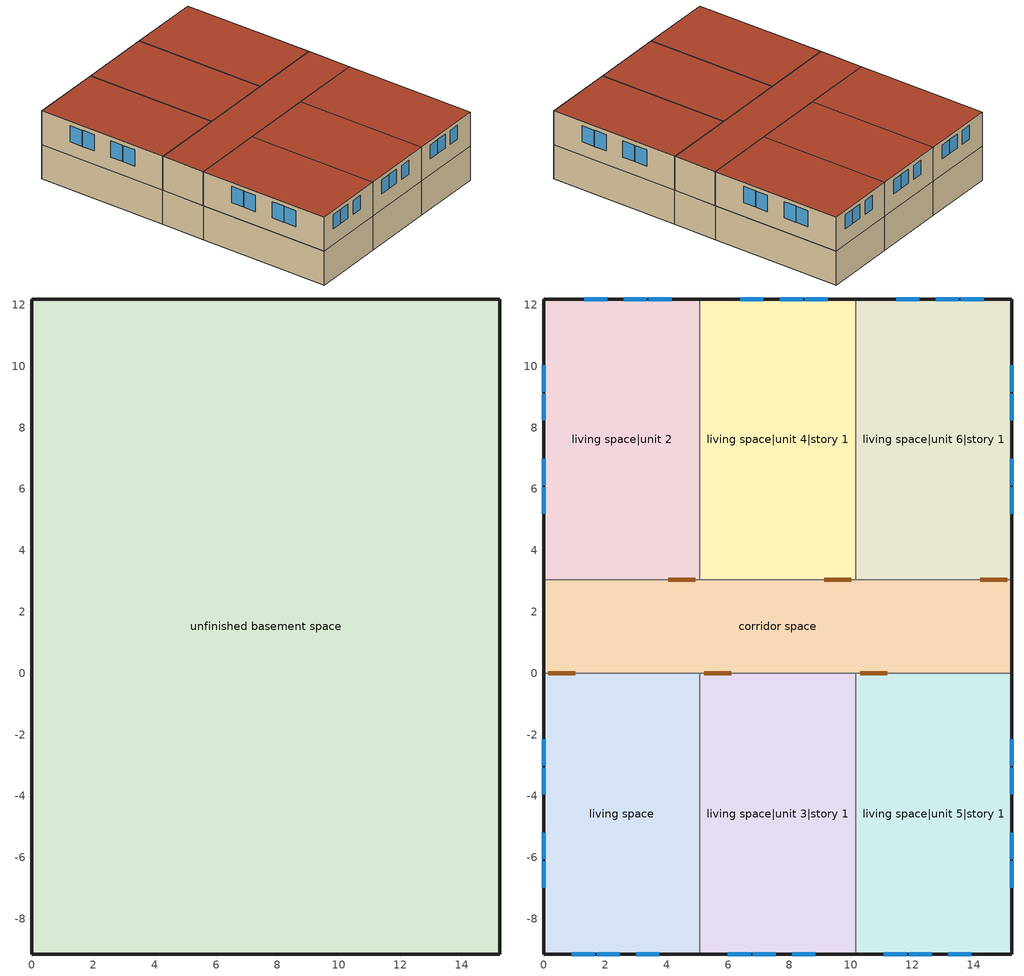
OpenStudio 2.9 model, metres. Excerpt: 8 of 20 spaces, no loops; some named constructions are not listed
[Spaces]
unfinished basement space
 floor foundation (FloorFndGrndUnfinB): 0,0 0,3.05 15.24,3.05 15.24,0 z-2.44
 floor foundation (FloorFndGrndUnfinB 1): 0,-9.14 0,0 5.08,0 5.08,-9.14 z-2.44
 floor foundation (FloorFndGrndUnfinB 2): 0,3.05 0,12.19 5.08,12.19 5.08,3.05 z-2.44
 floor foundation (FloorFndGrndUnfinB 5): 5.08,-9.14 5.08,0 10.16,0 10.16,-9.14 z-2.44
 floor foundation (FloorFndGrndUnfinB 3): 5.08,3.05 5.08,12.19 10.16,12.19 10.16,3.05 z-2.44
 floor foundation (FloorFndGrndUnfinB 4): 10.16,-9.14 10.16,0 15.24,0 15.24,-9.14 z-2.44
 floor foundation (FloorFndGrndUnfinB 6): 10.16,3.05 10.16,12.19 15.24,12.19 15.24,3.05 z-2.44
 wall foundation (WallFndGrndUnfinB): 0,3.05 0,0 / 15.24,0 15.24,3.05 z-2.44:0
 wall foundation (WallFndGrndUnfinB 1): 0,0 0,-9.14 5.08,-9.14 z-2.44:0
 wall foundation (WallFndGrndUnfinB 2): 5.08,12.19 0,12.19 0,3.05 z-2.44:0
 wall foundation (WallFndGrndUnfinB 5): 5.08,-9.14 10.16,-9.14 z-2.44:0
 wall foundation (WallFndGrndUnfinB 3): 10.16,12.19 5.08,12.19 z-2.44:0
 wall foundation (WallFndGrndUnfinB 4): 10.16,-9.14 15.24,-9.14 15.24,0 z-2.44:0
 wall foundation (WallFndGrndUnfinB 6): 15.24,3.05 15.24,12.19 10.16,12.19 z-2.44:0
 ceiling adiabatic (RoofUnfinUninsExt): 15.24,0 15.24,3.05 0,3.05 0,0 z0
living space
 floor to unfinished basement space (FloorUnfinBInsFin Reversed): 0,-9.14 0,0 5.08,0 5.08,-9.14 z0
 wall outside (WallExtInsFin): 0,0 0,-9.14 5.08,-9.14 z0:2.44
 wall adiabatic (WallIntFinUninsFin): 5.08,0 0,0 z0:2.44
 wall to living space|unit 3|story 1 (WallIntFinUninsFin Reversed): 5.08,-9.14 5.08,0 z0:2.44
 window (WindowConstruction): 0.92,-9.14 1.66,-9.14 / 1.72,-9.14 2.47,-9.14 / 3.01,-9.14 3.76,-9.14 z1.14:2.13; 0,-2.15 0,-3.02 / 0,-3.08 0,-3.95 / 0,-5.2 0,-6.07 / 0,-6.13 0,-6.99 z0.98:2.13
 roof outside (RoofFinInsExt): 5.08,-9.14 5.08,0 0,0 0,-9.14 z2.44
living space|unit 2
 floor to unfinished basement space (FloorUnfinBInsFin Reversed): 0,3.05 0,12.19 5.08,12.19 5.08,3.05 z0
 wall outside (WallExtInsFin): 5.08,12.19 0,12.19 0,3.05 z0:2.44
 wall to living space|unit 4|story 1 (WallIntFinUninsFin Reversed): 5.08,3.05 5.08,12.19 z0:2.44
 wall adiabatic (WallIntFinUninsFin): 0,3.05 5.08,3.05 z0:2.44
 window (WindowConstruction): 4.16,12.19 3.42,12.19 / 3.36,12.19 2.61,12.19 / 2.07,12.19 1.32,12.19 z1.14:2.13; 0,10.04 0,9.17 / 0,9.11 0,8.25 / 0,6.99 0,6.13 / 0,6.07 0,5.2 z0.98:2.13
 roof outside (RoofFinInsExt): 5.08,3.05 5.08,12.19 0,12.19 0,3.05 z2.44
living space|unit 3|story 1
 floor to unfinished basement space (FloorUnfinBInsFin Reversed): 5.08,-9.14 5.08,0 10.16,0 10.16,-9.14 z0
 wall outside (WallExtInsFin): 5.08,-9.14 10.16,-9.14 z0:2.44
 wall to living space|unit 5|story 1 (WallIntFinUninsFin Reversed): 10.16,-9.14 10.16,0 z0:2.44
 wall adiabatic (WallIntFinUninsFin): 10.16,0 5.08,0 z0:2.44
 window (WindowConstruction): 6,-9.14 6.74,-9.14 / 6.8,-9.14 7.55,-9.14 / 8.09,-9.14 8.84,-9.14 z1.14:2.13
 roof outside (RoofFinInsExt): 10.16,-9.14 10.16,0 5.08,0 5.08,-9.14 z2.44
living space|unit 4|story 1
 floor to unfinished basement space (FloorUnfinBInsFin Reversed): 5.08,3.05 5.08,12.19 10.16,12.19 10.16,3.05 z0
 wall outside (WallExtInsFin): 10.16,12.19 5.08,12.19 z0:2.44
 wall to living space|unit 6|story 1 (WallIntFinUninsFin): 10.16,3.05 10.16,12.19 z0:2.44
 wall adiabatic (WallIntFinUninsFin): 5.08,3.05 10.16,3.05 z0:2.44
 window (WindowConstruction): 9.24,12.19 8.5,12.19 / 8.44,12.19 7.69,12.19 / 7.15,12.19 6.4,12.19 z1.14:2.13
 roof outside (RoofFinInsExt): 10.16,3.05 10.16,12.19 5.08,12.19 5.08,3.05 z2.44
living space|unit 5|story 1
 floor to unfinished basement space (FloorUnfinBInsFin Reversed): 10.16,-9.14 10.16,0 15.24,0 15.24,-9.14 z0
 wall outside (WallExtInsFin): 10.16,-9.14 15.24,-9.14 15.24,0 z0:2.44
 wall adiabatic (WallIntFinUninsFin): 15.24,0 10.16,0 z0:2.44
 window (WindowConstruction): 11.08,-9.14 11.82,-9.14 / 11.88,-9.14 12.63,-9.14 / 13.17,-9.14 13.92,-9.14 z1.14:2.13; 15.24,-6.99 15.24,-6.13 / 15.24,-6.07 15.24,-5.2 / 15.24,-3.95 15.24,-3.08 / 15.24,-3.02 15.24,-2.15 z0.98:2.13
 roof outside (RoofFinInsExt): 15.24,-9.14 15.24,0 10.16,0 10.16,-9.14 z2.44
living space|unit 6|story 1
 floor to unfinished basement space (FloorUnfinBInsFin Reversed): 10.16,3.05 10.16,12.19 15.24,12.19 15.24,3.05 z0
 wall outside (WallExtInsFin): 15.24,3.05 15.24,12.19 10.16,12.19 z0:2.44
 wall adiabatic (WallIntFinUninsFin): 10.16,3.05 15.24,3.05 z0:2.44
 window (WindowConstruction): 14.32,12.19 13.58,12.19 / 13.52,12.19 12.77,12.19 / 12.23,12.19 11.48,12.19 z1.14:2.13; 15.24,5.2 15.24,6.07 / 15.24,6.13 15.24,6.99 / 15.24,8.25 15.24,9.11 / 15.24,9.17 15.24,10.04 z0.98:2.13
 roof outside (RoofFinInsExt): 15.24,3.05 15.24,12.19 10.16,12.19 10.16,3.05 z2.44
corridor space
 floor adiabatic (FloorUnfinUninsUnfin): 0,0 0,3.05 15.24,3.05 15.24,0 z0
 wall outside (WallExtUninsUnfin): 0,3.05 0,0 / 15.24,0 15.24,3.05 z0:2.44
 wall adiabatic (WallIntUnfinUninsUnfin): 0,0 5.08,0 10.16,0 15.24,0 / 15.24,3.05 10.16,3.05 5.08,3.05 0,3.05 z0:2.44
 door inside (UninsDoor): 0.15,0 1.02,0 / 4.93,3.05 4.06,3.05 / 5.23,0 6.1,0 / 10.01,3.05 9.14,3.05 / 10.31,0 11.18,0 / 15.09,3.05 14.22,3.05 z0:2.13
 roof outside (RoofUnfinUninsExt): 15.24,0 15.24,3.05 0,3.05 0,0 z2.44
[EnergyManagementSystem:Program]
res_infil_6_program: Set p_m = 0.14; Set p_s = 0.22; Set s_m = 270; Set s_s = 370; Set z_m = 9.99744; Set z_s = 2.4384; Set f_t = (((s_m/z_m)^p_m)*((z_s/s_s)^p_s)); Set Tdiff = res_af_6_tin_s-res_af_6_tt_s; Set dT = @Abs Tdiff; Set c = 0.0257; Set Cs = 0.0498; Set Cw = 0.1284; Set n = 0.67; Set sft = (f_t*0.86); Set temp1 = ((c*Cw)*((sft*res_af_vw_s)^(2*n)))^2; Set Qn = (((c*Cs*(dT^n))^2)+temp1)^0.5; Set Tdiff = res_af_6_tin_s-res_af_6_tt_s; Set dT = @Abs Tdiff; Set QWHV = res_infil_6_wh_sch_s*0.0165; Set Qrange = res_infil_6_range_sch_s*0.0472; Set Qdryer = 0.0; Set Qbath = res_infil_6_bath_sch_s*0.0354; Set QhpwhOut = 0; Set QhpwhIn = 0; Set QductsOut = 0; Set QductsIn = 0; Set QductsOut = QductsOut+res_ds_res_ac_unit_6_asys_lk_ret_fan_equiv; Set QductsIn = QductsIn+res_ds_res_ac_unit_6_asys_lk_sup_fan_equiv; Set QductsOut = QductsOut+res_ds_res_fur_gas_unit_6_asys_lk_ret_fan_equiv; Set QductsIn = QductsIn+res_ds_res_fur_gas_unit_6_asys_lk_sup_fan_equiv; Set Qout = QWHV+Qrange+Qbath+Qdryer+QhpwhOut+QductsOut; Set Qin = QhpwhIn+QductsIn; Set Qu = (@Abs (Qout-Qin)); Set Qb = (@Min Qout Qin); Set faneff_wh = 0.9438948864000002; Set res_infil_6_house_fan_act = (QWHV*300)/faneff_wh*1; Set faneff_sp = 0.4719474432000001; Set res_infil_6_range_fan_act = (Qrange*300)/faneff_sp; Set res_infil_6_bath_fan_act = (Qbath*300)/faneff_sp; Set Q_acctd_for_elsewhere = QhpwhOut+QhpwhIn+QductsOut+QductsIn; Set res_infil_6_flow_act = (((Qu^2)+(Qn^2))^0.5)-Q_acctd_for_elsewhere; Set res_infil_6_flow_act = (@Max res_infil_6_flow_act 0)
[AirLoopHVAC:ReturnPlenum]
Name | ThermalZone
res ac asys return plenum | res ds res ac asys ret air zone
res fur gas asys return plenum | res ds res fur gas asys ret air zone
res ac|unit 2 asys return plenum | res ds res ac_unit 2 asys ret air zone
res fur gas|unit 2 asys return plenum | res ds res fur gas_unit 2 asys ret air zone
res ac|unit 3 asys return plenum | res ds res ac_unit 3 asys ret air zone
res fur gas|unit 3 asys return plenum | res ds res fur gas_unit 3 asys ret air zone
res ac|unit 4 asys return plenum | res ds res ac_unit 4 asys ret air zone
res fur gas|unit 4 asys return plenum | res ds res fur gas_unit 4 asys ret air zone
res ac|unit 5 asys return plenum | res ds res ac_unit 5 asys ret air zone
res fur gas|unit 5 asys return plenum | res ds res fur gas_unit 5 asys ret air zone
res ac|unit 6 asys return plenum | res ds res ac_unit 6 asys ret air zone
res fur gas|unit 6 asys return plenum | res ds res fur gas_unit 6 asys ret air zone
[EnergyManagementSystem:Subroutine]
res_ds_res_ac_asys_lk_subrout: Set f_sup = 0.19990009990009988; Set f_ret = 0.10009990009990012; Set f_OA = 0.0; Set oafrate = f_OA * res_ds_res_ac_asys_AhVfr; Set suplkfrate = f_sup * res_ds_res_ac_asys_AhVfr; Set retlkfrate = f_ret * res_ds_res_ac_asys_AhVfr; Set res_ds_res_ac_asys_AhToLiv = (@Abs (suplkfrate-retlkfrate-oafrate)); Set res_ds_res_ac_asys_LivToAh = 0; Set res_ds_res_ac_asys_lk_sup_fan_equiv = 0; Set res_ds_res_ac_asys_lk_ret_fan_equiv = oafrate; If res_ds_res_ac_asys_AhMfr>0; Set h_SA=(@HFnTdbW res_ds_res_ac_asys_AhTt res_ds_res_ac_asys_AhWt); Set h_AHZ=(@HFnTdbW res_ds_res_ac_asys_AhT res_ds_res_ac_asys_AhW); Set h_RA=(@HFnTdbW res_ds_res_ac_asys_RaT res_ds_res_ac_asys_RaW); Set h_fg=(@HfgAirFnWTdb res_ds_res_ac_asys_AhWt res_ds_res_ac_asys_AhTt); Set SALkQtot=f_sup*res_ds_res_ac_asys_AhMfr*(h_RA-h_SA); Set temp1=h_fg*(res_ds_res_ac_asys_RaW-res_ds_res_ac_asys_AhWt); Set res_ds_res_ac_asys_SupLatLkToLv = f_sup*res_ds_res_ac_asys_AhMfr*temp1; Set res_ds_res_ac_asys_SupSLkToLv = SALkQtot-res_ds_res_ac_asys_SupLatLkToLv; Set eTm=(res_ds_res_ac_asys_FanRtf/(res_ds_res_ac_asys_AhMfr*1006.0))*41.89; Set eTm=0-eTm; Set temp4=res_ds_res_ac_asys_AhT; Set tsup=temp4+((res_ds_res_ac_asys_AhTt-res_ds_res_ac_asys_AhT)*(@Exp eTm)); Set temp5=tsup-res_ds_res_ac_asys_AhTt; Set res_ds_res_ac_asys_SupDCnToLv = res_ds_res_ac_asys_AhMfr*1006.0*temp5; Set res_ds_res_ac_asys_SupDCnToAh = 0-res_ds_res_ac_asys_SupDCnToLv; Set eTm=(res_ds_res_ac_asys_FanRtf/(res_ds_res_ac_asys_AhMfr*1006.0))*15.515; Set eTm=0-eTm; Set temp6=res_ds_res_ac_asys_AhT; Set tret=temp6+((res_ds_res_ac_asys_RaT-res_ds_res_ac_asys_AhT)*(@Exp eTm)); Set temp7=tret-res_ds_res_ac_asys_RaT; Set res_ds_res_ac_asys_RetDCnToPl=res_ds_res_ac_asys_AhMfr*1006.0*temp7; Set res_ds_res_ac_asys_RetDCnToAh=0-res_ds_res_ac_asys_RetDCnToPl; Set res_ds_res_ac_asys_RetLatLk=0; Set temp2=(res_ds_res_ac_asys_AhT-res_ds_res_ac_asys_RaT); Set res_ds_res_ac_asys_RetSLk=f_ret*res_ds_res_ac_asys_AhMfr*1006.0*temp2; Set QtLkToAHZn=f_sup*res_ds_res_ac_asys_AhMfr*(h_SA-h_AHZ); Set temp3=(res_ds_res_ac_asys_AhWt-res_ds_res_ac_asys_AhW); Set res_ds_res_ac_asys_SupLatLkToAh=f_sup*res_ds_res_ac_asys_AhMfr*h_fg; Set res_ds_res_ac_asys_SupLatLkToAh=res_ds_res_ac_asys_SupLatLkToAh*temp3; Set res_ds_res_ac_asys_SupSLkToAh=QtLkToAHZn-res_ds_res_ac_asys_SupLatLkToAh; Else; Set res_ds_res_ac_asys_SupLatLkToLv=0; Set res_ds_res_ac_asys_SupSLkToLv=0; Set res_ds_res_ac_asys_SupDCnToLv=0; Set res_ds_res_ac_asys_SupDCnToAh=0; Set res_ds_res_ac_asys_RetDCnToPl=0; Set res_ds_res_ac_asys_RetDCnToAh=0; Set res_ds_res_ac_asys_RetLatLk=0; Set res_ds_res_ac_asys_RetSLk=0; Set res_ds_res_ac_asys_SupLatLkToAh=0; Set res_ds_res_ac_asys_SupSLkToAh=0; EndIf
res_ds_res_fur_gas_asys_lk_subrout: Set f_sup = 0.19990009990009988; Set f_ret = 0.10009990009990012; Set f_OA = 0.0; Set oafrate = f_OA * res_ds_res_fur_gas_asys_AhVfr; Set suplkfrate = f_sup * res_ds_res_fur_gas_asys_AhVfr; Set retlkfrate = f_ret * res_ds_res_fur_gas_asys_AhVfr; Set res_ds_res_fur_gas_asys_AhToLiv = (@Abs (suplkfrate-retlkfrate-oafrate)); Set res_ds_res_fur_gas_asys_LivToAh = 0; Set res_ds_res_fur_gas_asys_lk_sup_fan_equiv = 0; Set res_ds_res_fur_gas_asys_lk_ret_fan_equiv = oafrate; If res_ds_res_fur_gas_asys_AhMfr>0; Set h_SA=(@HFnTdbW res_ds_res_fur_gas_asys_AhTt res_ds_res_fur_gas_asys_AhWt); Set h_AHZ=(@HFnTdbW res_ds_res_fur_gas_asys_AhT res_ds_res_fur_gas_asys_AhW); Set h_RA=(@HFnTdbW res_ds_res_fur_gas_asys_RaT res_ds_res_fur_gas_asys_RaW); Set h_fg=(@HfgAirFnWTdb res_ds_res_fur_gas_asys_AhWt res_ds_res_fur_gas_asys_AhTt); Set SALkQtot=f_sup*res_ds_res_fur_gas_asys_AhMfr*(h_RA-h_SA); Set temp1=h_fg*(res_ds_res_fur_gas_asys_RaW-res_ds_res_fur_gas_asys_AhWt); Set res_ds_res_fur_gas_asys_SupLatLkToLv = f_sup*res_ds_res_fur_gas_asys_AhMfr*temp1; Set res_ds_res_fur_gas_asys_SupSLkToLv = SALkQtot-res_ds_res_fur_gas_asys_SupLatLkToLv; Set eTm=(res_ds_res_fur_gas_asys_FanRtf/(res_ds_res_fur_gas_asys_AhMfr*1006.0))*41.89; Set eTm=0-eTm; Set temp4=res_ds_res_fur_gas_asys_AhT; Set tsup=temp4+((res_ds_res_fur_gas_asys_AhTt-res_ds_res_fur_gas_asys_AhT)*(@Exp eTm)); Set temp5=tsup-res_ds_res_fur_gas_asys_AhTt; Set res_ds_res_fur_gas_asys_SupDCnToLv = res_ds_res_fur_gas_asys_AhMfr*1006.0*temp5; Set res_ds_res_fur_gas_asys_SupDCnToAh = 0-res_ds_res_fur_gas_asys_SupDCnToLv; Set eTm=(res_ds_res_fur_gas_asys_FanRtf/(res_ds_res_fur_gas_asys_AhMfr*1006.0))*15.515; Set eTm=0-eTm; Set temp6=res_ds_res_fur_gas_asys_AhT; Set tret=temp6+((res_ds_res_fur_gas_asys_RaT-res_ds_res_fur_gas_asys_AhT)*(@Exp eTm)); Set temp7=tret-res_ds_res_fur_gas_asys_RaT; Set res_ds_res_fur_gas_asys_RetDCnToPl=res_ds_res_fur_gas_asys_AhMfr*1006.0*temp7; Set res_ds_res_fur_gas_asys_RetDCnToAh=0-res_ds_res_fur_gas_asys_RetDCnToPl; Set res_ds_res_fur_gas_asys_RetLatLk=0; Set temp2=(res_ds_res_fur_gas_asys_AhT-res_ds_res_fur_gas_asys_RaT); Set res_ds_res_fur_gas_asys_RetSLk=f_ret*res_ds_res_fur_gas_asys_AhMfr*1006.0*temp2; Set QtLkToAHZn=f_sup*res_ds_res_fur_gas_asys_AhMfr*(h_SA-h_AHZ); Set temp3=(res_ds_res_fur_gas_asys_AhWt-res_ds_res_fur_gas_asys_AhW); Set res_ds_res_fur_gas_asys_SupLatLkToAh=f_sup*res_ds_res_fur_gas_asys_AhMfr*h_fg; Set res_ds_res_fur_gas_asys_SupLatLkToAh=res_ds_res_fur_gas_asys_SupLatLkToAh*temp3; Set res_ds_res_fur_gas_asys_SupSLkToAh=QtLkToAHZn-res_ds_res_fur_gas_asys_SupLatLkToAh; Else; Set res_ds_res_fur_gas_asys_SupLatLkToLv=0; Set res_ds_res_fur_gas_asys_SupSLkToLv=0; Set res_ds_res_fur_gas_asys_SupDCnToLv=0; Set res_ds_res_fur_gas_asys_SupDCnToAh=0; Set res_ds_res_fur_gas_asys_RetDCnToPl=0; Set res_ds_res_fur_gas_asys_RetDCnToAh=0; Set res_ds_res_fur_gas_asys_RetLatLk=0; Set res_ds_res_fur_gas_asys_RetSLk=0; Set res_ds_res_fur_gas_asys_SupLatLkToAh=0; Set res_ds_res_fur_gas_asys_SupSLkToAh=0; EndIf
res_ds_res_ac_unit_2_asys_lk_subrout: Set f_sup = 0.19990009990009988; Set f_ret = 0.10009990009990012; Set f_OA = 0.0; Set oafrate = f_OA * res_ds_res_ac_unit_2_asys_AhVfr; Set suplkfrate = f_sup * res_ds_res_ac_unit_2_asys_AhVfr; Set retlkfrate = f_ret * res_ds_res_ac_unit_2_asys_AhVfr; Set res_ds_res_ac_unit_2_asys_AhToLiv = (@Abs (suplkfrate-retlkfrate-oafrate)); Set res_ds_res_ac_unit_2_asys_LivToAh = 0; Set res_ds_res_ac_unit_2_asys_lk_sup_fan_equiv = 0; Set res_ds_res_ac_unit_2_asys_lk_ret_fan_equiv = oafrate; If res_ds_res_ac_unit_2_asys_AhMfr>0; Set h_SA=(@HFnTdbW res_ds_res_ac_unit_2_asys_AhTt res_ds_res_ac_unit_2_asys_AhWt); Set h_AHZ=(@HFnTdbW res_ds_res_ac_unit_2_asys_AhT res_ds_res_ac_unit_2_asys_AhW); Set h_RA=(@HFnTdbW res_ds_res_ac_unit_2_asys_RaT res_ds_res_ac_unit_2_asys_RaW); Set h_fg=(@HfgAirFnWTdb res_ds_res_ac_unit_2_asys_AhWt res_ds_res_ac_unit_2_asys_AhTt); Set SALkQtot=f_sup*res_ds_res_ac_unit_2_asys_AhMfr*(h_RA-h_SA); Set temp1=h_fg*(res_ds_res_ac_unit_2_asys_RaW-res_ds_res_ac_unit_2_asys_AhWt); Set res_ds_res_ac_unit_2_asys_SupLatLkToLv = f_sup*res_ds_res_ac_unit_2_asys_AhMfr*temp1; Set res_ds_res_ac_unit_2_asys_SupSLkToLv = SALkQtot-res_ds_res_ac_unit_2_asys_SupLatLkToLv; Set eTm=(res_ds_res_ac_unit_2_asys_FanRtf/(res_ds_res_ac_unit_2_asys_AhMfr*1006.0))*41.89; Set eTm=0-eTm; Set temp4=res_ds_res_ac_unit_2_asys_AhT; Set tsup=temp4+((res_ds_res_ac_unit_2_asys_AhTt-res_ds_res_ac_unit_2_asys_AhT)*(@Exp eTm)); Set temp5=tsup-res_ds_res_ac_unit_2_asys_AhTt; Set res_ds_res_ac_unit_2_asys_SupDCnToLv = res_ds_res_ac_unit_2_asys_AhMfr*1006.0*temp5; Set res_ds_res_ac_unit_2_asys_SupDCnToAh = 0-res_ds_res_ac_unit_2_asys_SupDCnToLv; Set eTm=(res_ds_res_ac_unit_2_asys_FanRtf/(res_ds_res_ac_unit_2_asys_AhMfr*1006.0))*15.515; Set eTm=0-eTm; Set temp6=res_ds_res_ac_unit_2_asys_AhT; Set tret=temp6+((res_ds_res_ac_unit_2_asys_RaT-res_ds_res_ac_unit_2_asys_AhT)*(@Exp eTm)); Set temp7=tret-res_ds_res_ac_unit_2_asys_RaT; Set res_ds_res_ac_unit_2_asys_RetDCnToPl=res_ds_res_ac_unit_2_asys_AhMfr*1006.0*temp7; Set res_ds_res_ac_unit_2_asys_RetDCnToAh=0-res_ds_res_ac_unit_2_asys_RetDCnToPl; Set res_ds_res_ac_unit_2_asys_RetLatLk=0; Set temp2=(res_ds_res_ac_unit_2_asys_AhT-res_ds_res_ac_unit_2_asys_RaT); Set res_ds_res_ac_unit_2_asys_RetSLk=f_ret*res_ds_res_ac_unit_2_asys_AhMfr*1006.0*temp2; Set QtLkToAHZn=f_sup*res_ds_res_ac_unit_2_asys_AhMfr*(h_SA-h_AHZ); Set temp3=(res_ds_res_ac_unit_2_asys_AhWt-res_ds_res_ac_unit_2_asys_AhW); Set res_ds_res_ac_unit_2_asys_SupLatLkToAh=f_sup*res_ds_res_ac_unit_2_asys_AhMfr*h_fg; Set res_ds_res_ac_unit_2_asys_SupLatLkToAh=res_ds_res_ac_unit_2_asys_SupLatLkToAh*temp3; Set res_ds_res_ac_unit_2_asys_SupSLkToAh=QtLkToAHZn-res_ds_res_ac_unit_2_asys_SupLatLkToAh; Else; Set res_ds_res_ac_unit_2_asys_SupLatLkToLv=0; Set res_ds_res_ac_unit_2_asys_SupSLkToLv=0; Set res_ds_res_ac_unit_2_asys_SupDCnToLv=0; Set res_ds_res_ac_unit_2_asys_SupDCnToAh=0; Set res_ds_res_ac_unit_2_asys_RetDCnToPl=0; Set res_ds_res_ac_unit_2_asys_RetDCnToAh=0; Set res_ds_res_ac_unit_2_asys_RetLatLk=0; Set res_ds_res_ac_unit_2_asys_RetSLk=0; Set res_ds_res_ac_unit_2_asys_SupLatLkToAh=0; Set res_ds_res_ac_unit_2_asys_SupSLkToAh=0; EndIf
res_ds_res_fur_gas_unit_2_asys_lk_subrout: Set f_sup = 0.19990009990009988; Set f_ret = 0.10009990009990012; Set f_OA = 0.0; Set oafrate = f_OA * res_ds_res_fur_gas_unit_2_asys_AhVfr; Set suplkfrate = f_sup * res_ds_res_fur_gas_unit_2_asys_AhVfr; Set retlkfrate = f_ret * res_ds_res_fur_gas_unit_2_asys_AhVfr; Set res_ds_res_fur_gas_unit_2_asys_AhToLiv = (@Abs (suplkfrate-retlkfrate-oafrate)); Set res_ds_res_fur_gas_unit_2_asys_LivToAh = 0; Set res_ds_res_fur_gas_unit_2_asys_lk_sup_fan_equiv = 0; Set res_ds_res_fur_gas_unit_2_asys_lk_ret_fan_equiv = oafrate; If res_ds_res_fur_gas_unit_2_asys_AhMfr>0; Set h_SA=(@HFnTdbW res_ds_res_fur_gas_unit_2_asys_AhTt res_ds_res_fur_gas_unit_2_asys_AhWt); Set h_AHZ=(@HFnTdbW res_ds_res_fur_gas_unit_2_asys_AhT res_ds_res_fur_gas_unit_2_asys_AhW); Set h_RA=(@HFnTdbW res_ds_res_fur_gas_unit_2_asys_RaT res_ds_res_fur_gas_unit_2_asys_RaW); Set h_fg=(@HfgAirFnWTdb res_ds_res_fur_gas_unit_2_asys_AhWt res_ds_res_fur_gas_unit_2_asys_AhTt); Set SALkQtot=f_sup*res_ds_res_fur_gas_unit_2_asys_AhMfr*(h_RA-h_SA); Set temp1=h_fg*(res_ds_res_fur_gas_unit_2_asys_RaW-res_ds_res_fur_gas_unit_2_asys_AhWt); Set res_ds_res_fur_gas_unit_2_asys_SupLatLkToLv = f_sup*res_ds_res_fur_gas_unit_2_asys_AhMfr*temp1; Set res_ds_res_fur_gas_unit_2_asys_SupSLkToLv = SALkQtot-res_ds_res_fur_gas_unit_2_asys_SupLatLkToLv; Set eTm=(res_ds_res_fur_gas_unit_2_asys_FanRtf/(res_ds_res_fur_gas_unit_2_asys_AhMfr*1006.0))*41.89; Set eTm=0-eTm; Set temp4=res_ds_res_fur_gas_unit_2_asys_AhT; Set tsup=temp4+((res_ds_res_fur_gas_unit_2_asys_AhTt-res_ds_res_fur_gas_unit_2_asys_AhT)*(@Exp eTm)); Set temp5=tsup-res_ds_res_fur_gas_unit_2_asys_AhTt; Set res_ds_res_fur_gas_unit_2_asys_SupDCnToLv = res_ds_res_fur_gas_unit_2_asys_AhMfr*1006.0*temp5; Set res_ds_res_fur_gas_unit_2_asys_SupDCnToAh = 0-res_ds_res_fur_gas_unit_2_asys_SupDCnToLv; Set eTm=(res_ds_res_fur_gas_unit_2_asys_FanRtf/(res_ds_res_fur_gas_unit_2_asys_AhMfr*1006.0))*15.515; Set eTm=0-eTm; Set temp6=res_ds_res_fur_gas_unit_2_asys_AhT; Set tret=temp6+((res_ds_res_fur_gas_unit_2_asys_RaT-res_ds_res_fur_gas_unit_2_asys_AhT)*(@Exp eTm)); Set temp7=tret-res_ds_res_fur_gas_unit_2_asys_RaT; Set res_ds_res_fur_gas_unit_2_asys_RetDCnToPl=res_ds_res_fur_gas_unit_2_asys_AhMfr*1006.0*temp7; Set res_ds_res_fur_gas_unit_2_asys_RetDCnToAh=0-res_ds_res_fur_gas_unit_2_asys_RetDCnToPl; Set res_ds_res_fur_gas_unit_2_asys_RetLatLk=0; Set temp2=(res_ds_res_fur_gas_unit_2_asys_AhT-res_ds_res_fur_gas_unit_2_asys_RaT); Set res_ds_res_fur_gas_unit_2_asys_RetSLk=f_ret*res_ds_res_fur_gas_unit_2_asys_AhMfr*1006.0*temp2; Set QtLkToAHZn=f_sup*res_ds_res_fur_gas_unit_2_asys_AhMfr*(h_SA-h_AHZ); Set temp3=(res_ds_res_fur_gas_unit_2_asys_AhWt-res_ds_res_fur_gas_unit_2_asys_AhW); Set res_ds_res_fur_gas_unit_2_asys_SupLatLkToAh=f_sup*res_ds_res_fur_gas_unit_2_asys_AhMfr*h_fg; Set res_ds_res_fur_gas_unit_2_asys_SupLatLkToAh=res_ds_res_fur_gas_unit_2_asys_SupLatLkToAh*temp3; Set res_ds_res_fur_gas_unit_2_asys_SupSLkToAh=QtLkToAHZn-res_ds_res_fur_gas_unit_2_asys_SupLatLkToAh; Else; Set res_ds_res_fur_gas_unit_2_asys_SupLatLkToLv=0; Set res_ds_res_fur_gas_unit_2_asys_SupSLkToLv=0; Set res_ds_res_fur_gas_unit_2_asys_SupDCnToLv=0; Set res_ds_res_fur_gas_unit_2_asys_SupDCnToAh=0; Set res_ds_res_fur_gas_unit_2_asys_RetDCnToPl=0; Set res_ds_res_fur_gas_unit_2_asys_RetDCnToAh=0; Set res_ds_res_fur_gas_unit_2_asys_RetLatLk=0; Set res_ds_res_fur_gas_unit_2_asys_RetSLk=0; Set res_ds_res_fur_gas_unit_2_asys_SupLatLkToAh=0; Set res_ds_res_fur_gas_unit_2_asys_SupSLkToAh=0; EndIf
res_ds_res_ac_unit_3_asys_lk_subrout: Set f_sup = 0.19990009990009988; Set f_ret = 0.10009990009990012; Set f_OA = 0.0; Set oafrate = f_OA * res_ds_res_ac_unit_3_asys_AhVfr; Set suplkfrate = f_sup * res_ds_res_ac_unit_3_asys_AhVfr; Set retlkfrate = f_ret * res_ds_res_ac_unit_3_asys_AhVfr; Set res_ds_res_ac_unit_3_asys_AhToLiv = (@Abs (suplkfrate-retlkfrate-oafrate)); Set res_ds_res_ac_unit_3_asys_LivToAh = 0; Set res_ds_res_ac_unit_3_asys_lk_sup_fan_equiv = 0; Set res_ds_res_ac_unit_3_asys_lk_ret_fan_equiv = oafrate; If res_ds_res_ac_unit_3_asys_AhMfr>0; Set h_SA=(@HFnTdbW res_ds_res_ac_unit_3_asys_AhTt res_ds_res_ac_unit_3_asys_AhWt); Set h_AHZ=(@HFnTdbW res_ds_res_ac_unit_3_asys_AhT res_ds_res_ac_unit_3_asys_AhW); Set h_RA=(@HFnTdbW res_ds_res_ac_unit_3_asys_RaT res_ds_res_ac_unit_3_asys_RaW); Set h_fg=(@HfgAirFnWTdb res_ds_res_ac_unit_3_asys_AhWt res_ds_res_ac_unit_3_asys_AhTt); Set SALkQtot=f_sup*res_ds_res_ac_unit_3_asys_AhMfr*(h_RA-h_SA); Set temp1=h_fg*(res_ds_res_ac_unit_3_asys_RaW-res_ds_res_ac_unit_3_asys_AhWt); Set res_ds_res_ac_unit_3_asys_SupLatLkToLv = f_sup*res_ds_res_ac_unit_3_asys_AhMfr*temp1; Set res_ds_res_ac_unit_3_asys_SupSLkToLv = SALkQtot-res_ds_res_ac_unit_3_asys_SupLatLkToLv; Set eTm=(res_ds_res_ac_unit_3_asys_FanRtf/(res_ds_res_ac_unit_3_asys_AhMfr*1006.0))*41.89; Set eTm=0-eTm; Set temp4=res_ds_res_ac_unit_3_asys_AhT; Set tsup=temp4+((res_ds_res_ac_unit_3_asys_AhTt-res_ds_res_ac_unit_3_asys_AhT)*(@Exp eTm)); Set temp5=tsup-res_ds_res_ac_unit_3_asys_AhTt; Set res_ds_res_ac_unit_3_asys_SupDCnToLv = res_ds_res_ac_unit_3_asys_AhMfr*1006.0*temp5; Set res_ds_res_ac_unit_3_asys_SupDCnToAh = 0-res_ds_res_ac_unit_3_asys_SupDCnToLv; Set eTm=(res_ds_res_ac_unit_3_asys_FanRtf/(res_ds_res_ac_unit_3_asys_AhMfr*1006.0))*15.515; Set eTm=0-eTm; Set temp6=res_ds_res_ac_unit_3_asys_AhT; Set tret=temp6+((res_ds_res_ac_unit_3_asys_RaT-res_ds_res_ac_unit_3_asys_AhT)*(@Exp eTm)); Set temp7=tret-res_ds_res_ac_unit_3_asys_RaT; Set res_ds_res_ac_unit_3_asys_RetDCnToPl=res_ds_res_ac_unit_3_asys_AhMfr*1006.0*temp7; Set res_ds_res_ac_unit_3_asys_RetDCnToAh=0-res_ds_res_ac_unit_3_asys_RetDCnToPl; Set res_ds_res_ac_unit_3_asys_RetLatLk=0; Set temp2=(res_ds_res_ac_unit_3_asys_AhT-res_ds_res_ac_unit_3_asys_RaT); Set res_ds_res_ac_unit_3_asys_RetSLk=f_ret*res_ds_res_ac_unit_3_asys_AhMfr*1006.0*temp2; Set QtLkToAHZn=f_sup*res_ds_res_ac_unit_3_asys_AhMfr*(h_SA-h_AHZ); Set temp3=(res_ds_res_ac_unit_3_asys_AhWt-res_ds_res_ac_unit_3_asys_AhW); Set res_ds_res_ac_unit_3_asys_SupLatLkToAh=f_sup*res_ds_res_ac_unit_3_asys_AhMfr*h_fg; Set res_ds_res_ac_unit_3_asys_SupLatLkToAh=res_ds_res_ac_unit_3_asys_SupLatLkToAh*temp3; Set res_ds_res_ac_unit_3_asys_SupSLkToAh=QtLkToAHZn-res_ds_res_ac_unit_3_asys_SupLatLkToAh; Else; Set res_ds_res_ac_unit_3_asys_SupLatLkToLv=0; Set res_ds_res_ac_unit_3_asys_SupSLkToLv=0; Set res_ds_res_ac_unit_3_asys_SupDCnToLv=0; Set res_ds_res_ac_unit_3_asys_SupDCnToAh=0; Set res_ds_res_ac_unit_3_asys_RetDCnToPl=0; Set res_ds_res_ac_unit_3_asys_RetDCnToAh=0; Set res_ds_res_ac_unit_3_asys_RetLatLk=0; Set res_ds_res_ac_unit_3_asys_RetSLk=0; Set res_ds_res_ac_unit_3_asys_SupLatLkToAh=0; Set res_ds_res_ac_unit_3_asys_SupSLkToAh=0; EndIf
res_ds_res_fur_gas_unit_3_asys_lk_subrout: Set f_sup = 0.19990009990009988; Set f_ret = 0.10009990009990012; Set f_OA = 0.0; Set oafrate = f_OA * res_ds_res_fur_gas_unit_3_asys_AhVfr; Set suplkfrate = f_sup * res_ds_res_fur_gas_unit_3_asys_AhVfr; Set retlkfrate = f_ret * res_ds_res_fur_gas_unit_3_asys_AhVfr; Set res_ds_res_fur_gas_unit_3_asys_AhToLiv = (@Abs (suplkfrate-retlkfrate-oafrate)); Set res_ds_res_fur_gas_unit_3_asys_LivToAh = 0; Set res_ds_res_fur_gas_unit_3_asys_lk_sup_fan_equiv = 0; Set res_ds_res_fur_gas_unit_3_asys_lk_ret_fan_equiv = oafrate; If res_ds_res_fur_gas_unit_3_asys_AhMfr>0; Set h_SA=(@HFnTdbW res_ds_res_fur_gas_unit_3_asys_AhTt res_ds_res_fur_gas_unit_3_asys_AhWt); Set h_AHZ=(@HFnTdbW res_ds_res_fur_gas_unit_3_asys_AhT res_ds_res_fur_gas_unit_3_asys_AhW); Set h_RA=(@HFnTdbW res_ds_res_fur_gas_unit_3_asys_RaT res_ds_res_fur_gas_unit_3_asys_RaW); Set h_fg=(@HfgAirFnWTdb res_ds_res_fur_gas_unit_3_asys_AhWt res_ds_res_fur_gas_unit_3_asys_AhTt); Set SALkQtot=f_sup*res_ds_res_fur_gas_unit_3_asys_AhMfr*(h_RA-h_SA); Set temp1=h_fg*(res_ds_res_fur_gas_unit_3_asys_RaW-res_ds_res_fur_gas_unit_3_asys_AhWt); Set res_ds_res_fur_gas_unit_3_asys_SupLatLkToLv = f_sup*res_ds_res_fur_gas_unit_3_asys_AhMfr*temp1; Set res_ds_res_fur_gas_unit_3_asys_SupSLkToLv = SALkQtot-res_ds_res_fur_gas_unit_3_asys_SupLatLkToLv; Set eTm=(res_ds_res_fur_gas_unit_3_asys_FanRtf/(res_ds_res_fur_gas_unit_3_asys_AhMfr*1006.0))*41.89; Set eTm=0-eTm; Set temp4=res_ds_res_fur_gas_unit_3_asys_AhT; Set tsup=temp4+((res_ds_res_fur_gas_unit_3_asys_AhTt-res_ds_res_fur_gas_unit_3_asys_AhT)*(@Exp eTm)); Set temp5=tsup-res_ds_res_fur_gas_unit_3_asys_AhTt; Set res_ds_res_fur_gas_unit_3_asys_SupDCnToLv = res_ds_res_fur_gas_unit_3_asys_AhMfr*1006.0*temp5; Set res_ds_res_fur_gas_unit_3_asys_SupDCnToAh = 0-res_ds_res_fur_gas_unit_3_asys_SupDCnToLv; Set eTm=(res_ds_res_fur_gas_unit_3_asys_FanRtf/(res_ds_res_fur_gas_unit_3_asys_AhMfr*1006.0))*15.515; Set eTm=0-eTm; Set temp6=res_ds_res_fur_gas_unit_3_asys_AhT; Set tret=temp6+((res_ds_res_fur_gas_unit_3_asys_RaT-res_ds_res_fur_gas_unit_3_asys_AhT)*(@Exp eTm)); Set temp7=tret-res_ds_res_fur_gas_unit_3_asys_RaT; Set res_ds_res_fur_gas_unit_3_asys_RetDCnToPl=res_ds_res_fur_gas_unit_3_asys_AhMfr*1006.0*temp7; Set res_ds_res_fur_gas_unit_3_asys_RetDCnToAh=0-res_ds_res_fur_gas_unit_3_asys_RetDCnToPl; Set res_ds_res_fur_gas_unit_3_asys_RetLatLk=0; Set temp2=(res_ds_res_fur_gas_unit_3_asys_AhT-res_ds_res_fur_gas_unit_3_asys_RaT); Set res_ds_res_fur_gas_unit_3_asys_RetSLk=f_ret*res_ds_res_fur_gas_unit_3_asys_AhMfr*1006.0*temp2; Set QtLkToAHZn=f_sup*res_ds_res_fur_gas_unit_3_asys_AhMfr*(h_SA-h_AHZ); Set temp3=(res_ds_res_fur_gas_unit_3_asys_AhWt-res_ds_res_fur_gas_unit_3_asys_AhW); Set res_ds_res_fur_gas_unit_3_asys_SupLatLkToAh=f_sup*res_ds_res_fur_gas_unit_3_asys_AhMfr*h_fg; Set res_ds_res_fur_gas_unit_3_asys_SupLatLkToAh=res_ds_res_fur_gas_unit_3_asys_SupLatLkToAh*temp3; Set res_ds_res_fur_gas_unit_3_asys_SupSLkToAh=QtLkToAHZn-res_ds_res_fur_gas_unit_3_asys_SupLatLkToAh; Else; Set res_ds_res_fur_gas_unit_3_asys_SupLatLkToLv=0; Set res_ds_res_fur_gas_unit_3_asys_SupSLkToLv=0; Set res_ds_res_fur_gas_unit_3_asys_SupDCnToLv=0; Set res_ds_res_fur_gas_unit_3_asys_SupDCnToAh=0; Set res_ds_res_fur_gas_unit_3_asys_RetDCnToPl=0; Set res_ds_res_fur_gas_unit_3_asys_RetDCnToAh=0; Set res_ds_res_fur_gas_unit_3_asys_RetLatLk=0; Set res_ds_res_fur_gas_unit_3_asys_RetSLk=0; Set res_ds_res_fur_gas_unit_3_asys_SupLatLkToAh=0; Set res_ds_res_fur_gas_unit_3_asys_SupSLkToAh=0; EndIf
res_ds_res_ac_unit_4_asys_lk_subrout: Set f_sup = 0.19990009990009988; Set f_ret = 0.10009990009990012; Set f_OA = 0.0; Set oafrate = f_OA * res_ds_res_ac_unit_4_asys_AhVfr; Set suplkfrate = f_sup * res_ds_res_ac_unit_4_asys_AhVfr; Set retlkfrate = f_ret * res_ds_res_ac_unit_4_asys_AhVfr; Set res_ds_res_ac_unit_4_asys_AhToLiv = (@Abs (suplkfrate-retlkfrate-oafrate)); Set res_ds_res_ac_unit_4_asys_LivToAh = 0; Set res_ds_res_ac_unit_4_asys_lk_sup_fan_equiv = 0; Set res_ds_res_ac_unit_4_asys_lk_ret_fan_equiv = oafrate; If res_ds_res_ac_unit_4_asys_AhMfr>0; Set h_SA=(@HFnTdbW res_ds_res_ac_unit_4_asys_AhTt res_ds_res_ac_unit_4_asys_AhWt); Set h_AHZ=(@HFnTdbW res_ds_res_ac_unit_4_asys_AhT res_ds_res_ac_unit_4_asys_AhW); Set h_RA=(@HFnTdbW res_ds_res_ac_unit_4_asys_RaT res_ds_res_ac_unit_4_asys_RaW); Set h_fg=(@HfgAirFnWTdb res_ds_res_ac_unit_4_asys_AhWt res_ds_res_ac_unit_4_asys_AhTt); Set SALkQtot=f_sup*res_ds_res_ac_unit_4_asys_AhMfr*(h_RA-h_SA); Set temp1=h_fg*(res_ds_res_ac_unit_4_asys_RaW-res_ds_res_ac_unit_4_asys_AhWt); Set res_ds_res_ac_unit_4_asys_SupLatLkToLv = f_sup*res_ds_res_ac_unit_4_asys_AhMfr*temp1; Set res_ds_res_ac_unit_4_asys_SupSLkToLv = SALkQtot-res_ds_res_ac_unit_4_asys_SupLatLkToLv; Set eTm=(res_ds_res_ac_unit_4_asys_FanRtf/(res_ds_res_ac_unit_4_asys_AhMfr*1006.0))*41.89; Set eTm=0-eTm; Set temp4=res_ds_res_ac_unit_4_asys_AhT; Set tsup=temp4+((res_ds_res_ac_unit_4_asys_AhTt-res_ds_res_ac_unit_4_asys_AhT)*(@Exp eTm)); Set temp5=tsup-res_ds_res_ac_unit_4_asys_AhTt; Set res_ds_res_ac_unit_4_asys_SupDCnToLv = res_ds_res_ac_unit_4_asys_AhMfr*1006.0*temp5; Set res_ds_res_ac_unit_4_asys_SupDCnToAh = 0-res_ds_res_ac_unit_4_asys_SupDCnToLv; Set eTm=(res_ds_res_ac_unit_4_asys_FanRtf/(res_ds_res_ac_unit_4_asys_AhMfr*1006.0))*15.515; Set eTm=0-eTm; Set temp6=res_ds_res_ac_unit_4_asys_AhT; Set tret=temp6+((res_ds_res_ac_unit_4_asys_RaT-res_ds_res_ac_unit_4_asys_AhT)*(@Exp eTm)); Set temp7=tret-res_ds_res_ac_unit_4_asys_RaT; Set res_ds_res_ac_unit_4_asys_RetDCnToPl=res_ds_res_ac_unit_4_asys_AhMfr*1006.0*temp7; Set res_ds_res_ac_unit_4_asys_RetDCnToAh=0-res_ds_res_ac_unit_4_asys_RetDCnToPl; Set res_ds_res_ac_unit_4_asys_RetLatLk=0; Set temp2=(res_ds_res_ac_unit_4_asys_AhT-res_ds_res_ac_unit_4_asys_RaT); Set res_ds_res_ac_unit_4_asys_RetSLk=f_ret*res_ds_res_ac_unit_4_asys_AhMfr*1006.0*temp2; Set QtLkToAHZn=f_sup*res_ds_res_ac_unit_4_asys_AhMfr*(h_SA-h_AHZ); Set temp3=(res_ds_res_ac_unit_4_asys_AhWt-res_ds_res_ac_unit_4_asys_AhW); Set res_ds_res_ac_unit_4_asys_SupLatLkToAh=f_sup*res_ds_res_ac_unit_4_asys_AhMfr*h_fg; Set res_ds_res_ac_unit_4_asys_SupLatLkToAh=res_ds_res_ac_unit_4_asys_SupLatLkToAh*temp3; Set res_ds_res_ac_unit_4_asys_SupSLkToAh=QtLkToAHZn-res_ds_res_ac_unit_4_asys_SupLatLkToAh; Else; Set res_ds_res_ac_unit_4_asys_SupLatLkToLv=0; Set res_ds_res_ac_unit_4_asys_SupSLkToLv=0; Set res_ds_res_ac_unit_4_asys_SupDCnToLv=0; Set res_ds_res_ac_unit_4_asys_SupDCnToAh=0; Set res_ds_res_ac_unit_4_asys_RetDCnToPl=0; Set res_ds_res_ac_unit_4_asys_RetDCnToAh=0; Set res_ds_res_ac_unit_4_asys_RetLatLk=0; Set res_ds_res_ac_unit_4_asys_RetSLk=0; Set res_ds_res_ac_unit_4_asys_SupLatLkToAh=0; Set res_ds_res_ac_unit_4_asys_SupSLkToAh=0; EndIf
res_ds_res_fur_gas_unit_4_asys_lk_subrout: Set f_sup = 0.19990009990009988; Set f_ret = 0.10009990009990012; Set f_OA = 0.0; Set oafrate = f_OA * res_ds_res_fur_gas_unit_4_asys_AhVfr; Set suplkfrate = f_sup * res_ds_res_fur_gas_unit_4_asys_AhVfr; Set retlkfrate = f_ret * res_ds_res_fur_gas_unit_4_asys_AhVfr; Set res_ds_res_fur_gas_unit_4_asys_AhToLiv = (@Abs (suplkfrate-retlkfrate-oafrate)); Set res_ds_res_fur_gas_unit_4_asys_LivToAh = 0; Set res_ds_res_fur_gas_unit_4_asys_lk_sup_fan_equiv = 0; Set res_ds_res_fur_gas_unit_4_asys_lk_ret_fan_equiv = oafrate; If res_ds_res_fur_gas_unit_4_asys_AhMfr>0; Set h_SA=(@HFnTdbW res_ds_res_fur_gas_unit_4_asys_AhTt res_ds_res_fur_gas_unit_4_asys_AhWt); Set h_AHZ=(@HFnTdbW res_ds_res_fur_gas_unit_4_asys_AhT res_ds_res_fur_gas_unit_4_asys_AhW); Set h_RA=(@HFnTdbW res_ds_res_fur_gas_unit_4_asys_RaT res_ds_res_fur_gas_unit_4_asys_RaW); Set h_fg=(@HfgAirFnWTdb res_ds_res_fur_gas_unit_4_asys_AhWt res_ds_res_fur_gas_unit_4_asys_AhTt); Set SALkQtot=f_sup*res_ds_res_fur_gas_unit_4_asys_AhMfr*(h_RA-h_SA); Set temp1=h_fg*(res_ds_res_fur_gas_unit_4_asys_RaW-res_ds_res_fur_gas_unit_4_asys_AhWt); Set res_ds_res_fur_gas_unit_4_asys_SupLatLkToLv = f_sup*res_ds_res_fur_gas_unit_4_asys_AhMfr*temp1; Set res_ds_res_fur_gas_unit_4_asys_SupSLkToLv = SALkQtot-res_ds_res_fur_gas_unit_4_asys_SupLatLkToLv; Set eTm=(res_ds_res_fur_gas_unit_4_asys_FanRtf/(res_ds_res_fur_gas_unit_4_asys_AhMfr*1006.0))*41.89; Set eTm=0-eTm; Set temp4=res_ds_res_fur_gas_unit_4_asys_AhT; Set tsup=temp4+((res_ds_res_fur_gas_unit_4_asys_AhTt-res_ds_res_fur_gas_unit_4_asys_AhT)*(@Exp eTm)); Set temp5=tsup-res_ds_res_fur_gas_unit_4_asys_AhTt; Set res_ds_res_fur_gas_unit_4_asys_SupDCnToLv = res_ds_res_fur_gas_unit_4_asys_AhMfr*1006.0*temp5; Set res_ds_res_fur_gas_unit_4_asys_SupDCnToAh = 0-res_ds_res_fur_gas_unit_4_asys_SupDCnToLv; Set eTm=(res_ds_res_fur_gas_unit_4_asys_FanRtf/(res_ds_res_fur_gas_unit_4_asys_AhMfr*1006.0))*15.515; Set eTm=0-eTm; Set temp6=res_ds_res_fur_gas_unit_4_asys_AhT; Set tret=temp6+((res_ds_res_fur_gas_unit_4_asys_RaT-res_ds_res_fur_gas_unit_4_asys_AhT)*(@Exp eTm)); Set temp7=tret-res_ds_res_fur_gas_unit_4_asys_RaT; Set res_ds_res_fur_gas_unit_4_asys_RetDCnToPl=res_ds_res_fur_gas_unit_4_asys_AhMfr*1006.0*temp7; Set res_ds_res_fur_gas_unit_4_asys_RetDCnToAh=0-res_ds_res_fur_gas_unit_4_asys_RetDCnToPl; Set res_ds_res_fur_gas_unit_4_asys_RetLatLk=0; Set temp2=(res_ds_res_fur_gas_unit_4_asys_AhT-res_ds_res_fur_gas_unit_4_asys_RaT); Set res_ds_res_fur_gas_unit_4_asys_RetSLk=f_ret*res_ds_res_fur_gas_unit_4_asys_AhMfr*1006.0*temp2; Set QtLkToAHZn=f_sup*res_ds_res_fur_gas_unit_4_asys_AhMfr*(h_SA-h_AHZ); Set temp3=(res_ds_res_fur_gas_unit_4_asys_AhWt-res_ds_res_fur_gas_unit_4_asys_AhW); Set res_ds_res_fur_gas_unit_4_asys_SupLatLkToAh=f_sup*res_ds_res_fur_gas_unit_4_asys_AhMfr*h_fg; Set res_ds_res_fur_gas_unit_4_asys_SupLatLkToAh=res_ds_res_fur_gas_unit_4_asys_SupLatLkToAh*temp3; Set res_ds_res_fur_gas_unit_4_asys_SupSLkToAh=QtLkToAHZn-res_ds_res_fur_gas_unit_4_asys_SupLatLkToAh; Else; Set res_ds_res_fur_gas_unit_4_asys_SupLatLkToLv=0; Set res_ds_res_fur_gas_unit_4_asys_SupSLkToLv=0; Set res_ds_res_fur_gas_unit_4_asys_SupDCnToLv=0; Set res_ds_res_fur_gas_unit_4_asys_SupDCnToAh=0; Set res_ds_res_fur_gas_unit_4_asys_RetDCnToPl=0; Set res_ds_res_fur_gas_unit_4_asys_RetDCnToAh=0; Set res_ds_res_fur_gas_unit_4_asys_RetLatLk=0; Set res_ds_res_fur_gas_unit_4_asys_RetSLk=0; Set res_ds_res_fur_gas_unit_4_asys_SupLatLkToAh=0; Set res_ds_res_fur_gas_unit_4_asys_SupSLkToAh=0; EndIf
res_ds_res_ac_unit_5_asys_lk_subrout: Set f_sup = 0.19990009990009988; Set f_ret = 0.10009990009990012; Set f_OA = 0.0; Set oafrate = f_OA * res_ds_res_ac_unit_5_asys_AhVfr; Set suplkfrate = f_sup * res_ds_res_ac_unit_5_asys_AhVfr; Set retlkfrate = f_ret * res_ds_res_ac_unit_5_asys_AhVfr; Set res_ds_res_ac_unit_5_asys_AhToLiv = (@Abs (suplkfrate-retlkfrate-oafrate)); Set res_ds_res_ac_unit_5_asys_LivToAh = 0; Set res_ds_res_ac_unit_5_asys_lk_sup_fan_equiv = 0; Set res_ds_res_ac_unit_5_asys_lk_ret_fan_equiv = oafrate; If res_ds_res_ac_unit_5_asys_AhMfr>0; Set h_SA=(@HFnTdbW res_ds_res_ac_unit_5_asys_AhTt res_ds_res_ac_unit_5_asys_AhWt); Set h_AHZ=(@HFnTdbW res_ds_res_ac_unit_5_asys_AhT res_ds_res_ac_unit_5_asys_AhW); Set h_RA=(@HFnTdbW res_ds_res_ac_unit_5_asys_RaT res_ds_res_ac_unit_5_asys_RaW); Set h_fg=(@HfgAirFnWTdb res_ds_res_ac_unit_5_asys_AhWt res_ds_res_ac_unit_5_asys_AhTt); Set SALkQtot=f_sup*res_ds_res_ac_unit_5_asys_AhMfr*(h_RA-h_SA); Set temp1=h_fg*(res_ds_res_ac_unit_5_asys_RaW-res_ds_res_ac_unit_5_asys_AhWt); Set res_ds_res_ac_unit_5_asys_SupLatLkToLv = f_sup*res_ds_res_ac_unit_5_asys_AhMfr*temp1; Set res_ds_res_ac_unit_5_asys_SupSLkToLv = SALkQtot-res_ds_res_ac_unit_5_asys_SupLatLkToLv; Set eTm=(res_ds_res_ac_unit_5_asys_FanRtf/(res_ds_res_ac_unit_5_asys_AhMfr*1006.0))*41.89; Set eTm=0-eTm; Set temp4=res_ds_res_ac_unit_5_asys_AhT; Set tsup=temp4+((res_ds_res_ac_unit_5_asys_AhTt-res_ds_res_ac_unit_5_asys_AhT)*(@Exp eTm)); Set temp5=tsup-res_ds_res_ac_unit_5_asys_AhTt; Set res_ds_res_ac_unit_5_asys_SupDCnToLv = res_ds_res_ac_unit_5_asys_AhMfr*1006.0*temp5; Set res_ds_res_ac_unit_5_asys_SupDCnToAh = 0-res_ds_res_ac_unit_5_asys_SupDCnToLv; Set eTm=(res_ds_res_ac_unit_5_asys_FanRtf/(res_ds_res_ac_unit_5_asys_AhMfr*1006.0))*15.515; Set eTm=0-eTm; Set temp6=res_ds_res_ac_unit_5_asys_AhT; Set tret=temp6+((res_ds_res_ac_unit_5_asys_RaT-res_ds_res_ac_unit_5_asys_AhT)*(@Exp eTm)); Set temp7=tret-res_ds_res_ac_unit_5_asys_RaT; Set res_ds_res_ac_unit_5_asys_RetDCnToPl=res_ds_res_ac_unit_5_asys_AhMfr*1006.0*temp7; Set res_ds_res_ac_unit_5_asys_RetDCnToAh=0-res_ds_res_ac_unit_5_asys_RetDCnToPl; Set res_ds_res_ac_unit_5_asys_RetLatLk=0; Set temp2=(res_ds_res_ac_unit_5_asys_AhT-res_ds_res_ac_unit_5_asys_RaT); Set res_ds_res_ac_unit_5_asys_RetSLk=f_ret*res_ds_res_ac_unit_5_asys_AhMfr*1006.0*temp2; Set QtLkToAHZn=f_sup*res_ds_res_ac_unit_5_asys_AhMfr*(h_SA-h_AHZ); Set temp3=(res_ds_res_ac_unit_5_asys_AhWt-res_ds_res_ac_unit_5_asys_AhW); Set res_ds_res_ac_unit_5_asys_SupLatLkToAh=f_sup*res_ds_res_ac_unit_5_asys_AhMfr*h_fg; Set res_ds_res_ac_unit_5_asys_SupLatLkToAh=res_ds_res_ac_unit_5_asys_SupLatLkToAh*temp3; Set res_ds_res_ac_unit_5_asys_SupSLkToAh=QtLkToAHZn-res_ds_res_ac_unit_5_asys_SupLatLkToAh; Else; Set res_ds_res_ac_unit_5_asys_SupLatLkToLv=0; Set res_ds_res_ac_unit_5_asys_SupSLkToLv=0; Set res_ds_res_ac_unit_5_asys_SupDCnToLv=0; Set res_ds_res_ac_unit_5_asys_SupDCnToAh=0; Set res_ds_res_ac_unit_5_asys_RetDCnToPl=0; Set res_ds_res_ac_unit_5_asys_RetDCnToAh=0; Set res_ds_res_ac_unit_5_asys_RetLatLk=0; Set res_ds_res_ac_unit_5_asys_RetSLk=0; Set res_ds_res_ac_unit_5_asys_SupLatLkToAh=0; Set res_ds_res_ac_unit_5_asys_SupSLkToAh=0; EndIf
res_ds_res_fur_gas_unit_5_asys_lk_subrout: Set f_sup = 0.19990009990009988; Set f_ret = 0.10009990009990012; Set f_OA = 0.0; Set oafrate = f_OA * res_ds_res_fur_gas_unit_5_asys_AhVfr; Set suplkfrate = f_sup * res_ds_res_fur_gas_unit_5_asys_AhVfr; Set retlkfrate = f_ret * res_ds_res_fur_gas_unit_5_asys_AhVfr; Set res_ds_res_fur_gas_unit_5_asys_AhToLiv = (@Abs (suplkfrate-retlkfrate-oafrate)); Set res_ds_res_fur_gas_unit_5_asys_LivToAh = 0; Set res_ds_res_fur_gas_unit_5_asys_lk_sup_fan_equiv = 0; Set res_ds_res_fur_gas_unit_5_asys_lk_ret_fan_equiv = oafrate; If res_ds_res_fur_gas_unit_5_asys_AhMfr>0; Set h_SA=(@HFnTdbW res_ds_res_fur_gas_unit_5_asys_AhTt res_ds_res_fur_gas_unit_5_asys_AhWt); Set h_AHZ=(@HFnTdbW res_ds_res_fur_gas_unit_5_asys_AhT res_ds_res_fur_gas_unit_5_asys_AhW); Set h_RA=(@HFnTdbW res_ds_res_fur_gas_unit_5_asys_RaT res_ds_res_fur_gas_unit_5_asys_RaW); Set h_fg=(@HfgAirFnWTdb res_ds_res_fur_gas_unit_5_asys_AhWt res_ds_res_fur_gas_unit_5_asys_AhTt); Set SALkQtot=f_sup*res_ds_res_fur_gas_unit_5_asys_AhMfr*(h_RA-h_SA); Set temp1=h_fg*(res_ds_res_fur_gas_unit_5_asys_RaW-res_ds_res_fur_gas_unit_5_asys_AhWt); Set res_ds_res_fur_gas_unit_5_asys_SupLatLkToLv = f_sup*res_ds_res_fur_gas_unit_5_asys_AhMfr*temp1; Set res_ds_res_fur_gas_unit_5_asys_SupSLkToLv = SALkQtot-res_ds_res_fur_gas_unit_5_asys_SupLatLkToLv; Set eTm=(res_ds_res_fur_gas_unit_5_asys_FanRtf/(res_ds_res_fur_gas_unit_5_asys_AhMfr*1006.0))*41.89; Set eTm=0-eTm; Set temp4=res_ds_res_fur_gas_unit_5_asys_AhT; Set tsup=temp4+((res_ds_res_fur_gas_unit_5_asys_AhTt-res_ds_res_fur_gas_unit_5_asys_AhT)*(@Exp eTm)); Set temp5=tsup-res_ds_res_fur_gas_unit_5_asys_AhTt; Set res_ds_res_fur_gas_unit_5_asys_SupDCnToLv = res_ds_res_fur_gas_unit_5_asys_AhMfr*1006.0*temp5; Set res_ds_res_fur_gas_unit_5_asys_SupDCnToAh = 0-res_ds_res_fur_gas_unit_5_asys_SupDCnToLv; Set eTm=(res_ds_res_fur_gas_unit_5_asys_FanRtf/(res_ds_res_fur_gas_unit_5_asys_AhMfr*1006.0))*15.515; Set eTm=0-eTm; Set temp6=res_ds_res_fur_gas_unit_5_asys_AhT; Set tret=temp6+((res_ds_res_fur_gas_unit_5_asys_RaT-res_ds_res_fur_gas_unit_5_asys_AhT)*(@Exp eTm)); Set temp7=tret-res_ds_res_fur_gas_unit_5_asys_RaT; Set res_ds_res_fur_gas_unit_5_asys_RetDCnToPl=res_ds_res_fur_gas_unit_5_asys_AhMfr*1006.0*temp7; Set res_ds_res_fur_gas_unit_5_asys_RetDCnToAh=0-res_ds_res_fur_gas_unit_5_asys_RetDCnToPl; Set res_ds_res_fur_gas_unit_5_asys_RetLatLk=0; Set temp2=(res_ds_res_fur_gas_unit_5_asys_AhT-res_ds_res_fur_gas_unit_5_asys_RaT); Set res_ds_res_fur_gas_unit_5_asys_RetSLk=f_ret*res_ds_res_fur_gas_unit_5_asys_AhMfr*1006.0*temp2; Set QtLkToAHZn=f_sup*res_ds_res_fur_gas_unit_5_asys_AhMfr*(h_SA-h_AHZ); Set temp3=(res_ds_res_fur_gas_unit_5_asys_AhWt-res_ds_res_fur_gas_unit_5_asys_AhW); Set res_ds_res_fur_gas_unit_5_asys_SupLatLkToAh=f_sup*res_ds_res_fur_gas_unit_5_asys_AhMfr*h_fg; Set res_ds_res_fur_gas_unit_5_asys_SupLatLkToAh=res_ds_res_fur_gas_unit_5_asys_SupLatLkToAh*temp3; Set res_ds_res_fur_gas_unit_5_asys_SupSLkToAh=QtLkToAHZn-res_ds_res_fur_gas_unit_5_asys_SupLatLkToAh; Else; Set res_ds_res_fur_gas_unit_5_asys_SupLatLkToLv=0; Set res_ds_res_fur_gas_unit_5_asys_SupSLkToLv=0; Set res_ds_res_fur_gas_unit_5_asys_SupDCnToLv=0; Set res_ds_res_fur_gas_unit_5_asys_SupDCnToAh=0; Set res_ds_res_fur_gas_unit_5_asys_RetDCnToPl=0; Set res_ds_res_fur_gas_unit_5_asys_RetDCnToAh=0; Set res_ds_res_fur_gas_unit_5_asys_RetLatLk=0; Set res_ds_res_fur_gas_unit_5_asys_RetSLk=0; Set res_ds_res_fur_gas_unit_5_asys_SupLatLkToAh=0; Set res_ds_res_fur_gas_unit_5_asys_SupSLkToAh=0; EndIf
[EnergyManagementSystem:ProgramCallingManager]
res af_1 program calling manager: BeginTimestepBeforePredictor; res_infil_1_program; res_nv_1_program
res ds res ac asys program calling manager: EndOfSystemTimestepAfterHVACReporting; res_ds_res_ac_asys_program
res ds res fur gas asys program calling manager: EndOfSystemTimestepAfterHVACReporting; res_ds_res_fur_gas_asys_program
res af_2 program calling manager: BeginTimestepBeforePredictor; res_infil_2_program; res_nv_2_program
res ds res ac_unit 2 asys program calling manager: EndOfSystemTimestepAfterHVACReporting; res_ds_res_ac_unit_2_asys_program
res ds res fur gas_unit 2 asys program calling manager: EndOfSystemTimestepAfterHVACReporting; res_ds_res_fur_gas_unit_2_asys_program
res af_3 program calling manager: BeginTimestepBeforePredictor; res_infil_3_program; res_nv_3_program
res ds res ac_unit 3 asys program calling manager: EndOfSystemTimestepAfterHVACReporting; res_ds_res_ac_unit_3_asys_program
res ds res fur gas_unit 3 asys program calling manager: EndOfSystemTimestepAfterHVACReporting; res_ds_res_fur_gas_unit_3_asys_program
res af_4 program calling manager: BeginTimestepBeforePredictor; res_infil_4_program; res_nv_4_program
res ds res ac_unit 4 asys program calling manager: EndOfSystemTimestepAfterHVACReporting; res_ds_res_ac_unit_4_asys_program
res ds res fur gas_unit 4 asys program calling manager: EndOfSystemTimestepAfterHVACReporting; res_ds_res_fur_gas_unit_4_asys_program
res af_5 program calling manager: BeginTimestepBeforePredictor; res_infil_5_program; res_nv_5_program
res ds res ac_unit 5 asys program calling manager: EndOfSystemTimestepAfterHVACReporting; res_ds_res_ac_unit_5_asys_program
